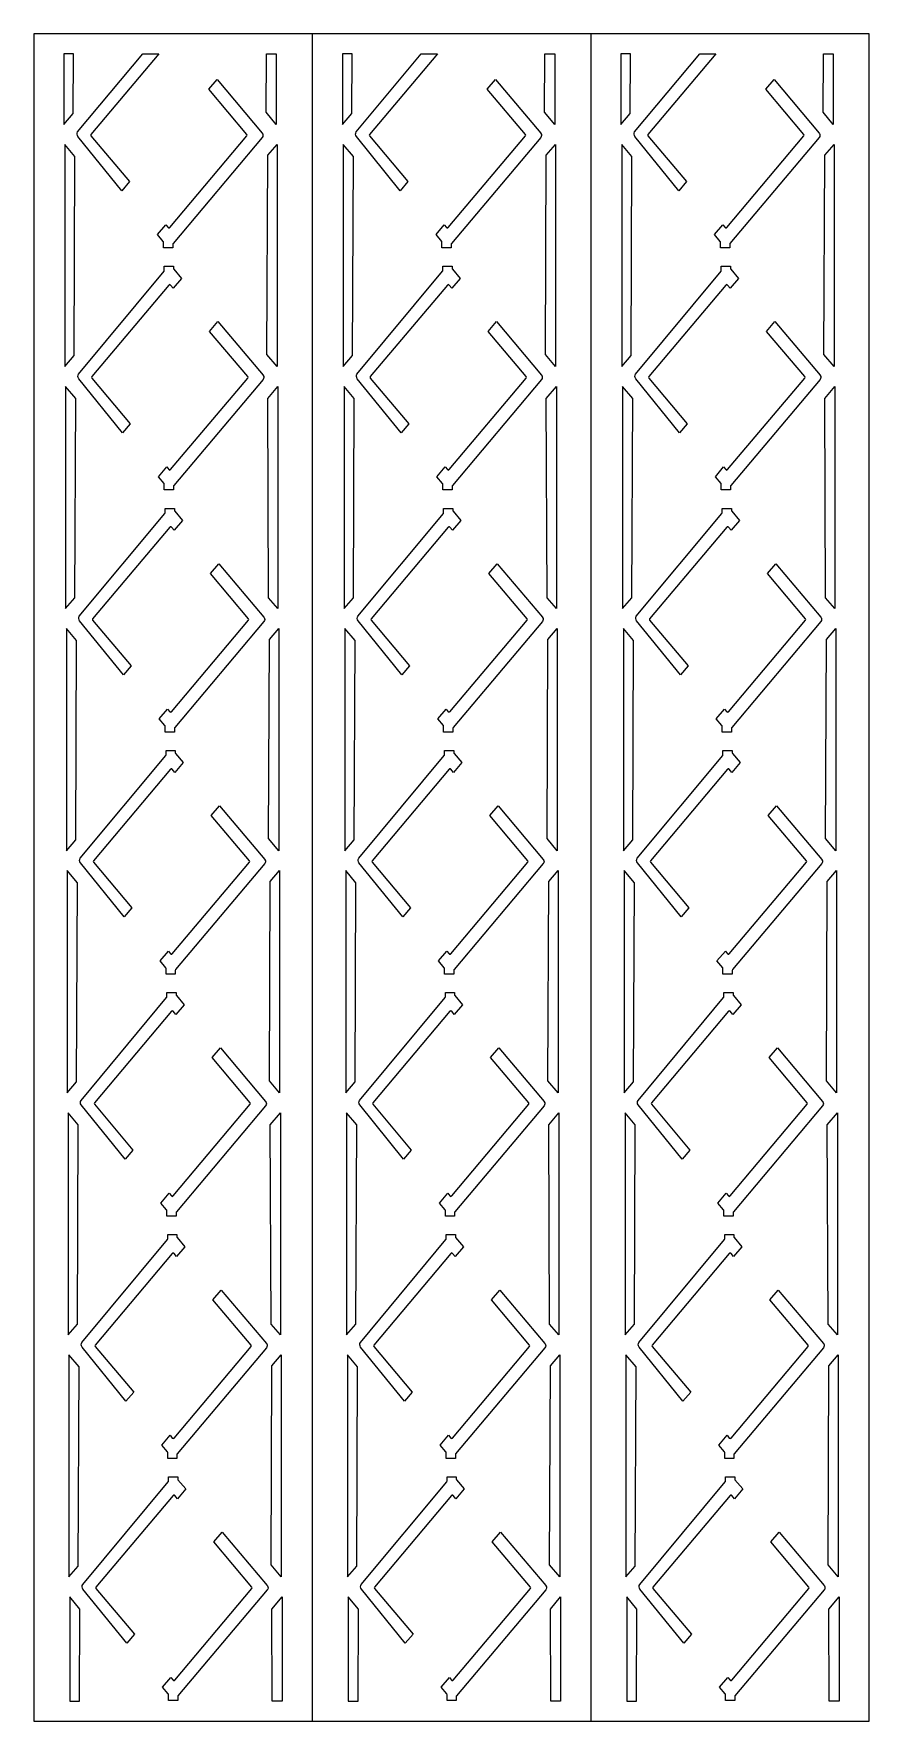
# Model space of a CAD drawing. Header units: millimetres. Extents: x -165 to 825, y -1000 to 1000.
import ezdxf

# ---------------------------------------------------------------- set-up
doc = ezdxf.new("R2010")
doc.units = ezdxf.units.MM
doc.layers.add('Default', color=70, linetype='Continuous')

msp = doc.modelspace()

# ---------------------------------------------------------------- linework, layer by layer
at = {"layer": 'Default'}
for p, q in [((165, 1000), (165, -1000)), ((495, 1000), (495, -1000))]:
    msp.add_line(p, q, dxfattribs=at)
for points in [[(495, 1000), (165, 1000), (-165, 1000), (-165, -1000), (165, -1000), (495, -1000), (825, -1000), (825, 1000)], [(-117.9, 976.2), (-129.2, 976.2), (-129.2, 892.5), (-118.2, 905.4)], [(122.3, 976.2), (122.3, 892.6), (110.3, 906.9), (110.6, 976.2)], [(212.1, 976.2), (200.8, 976.2), (200.8, 892.5), (211.8, 905.4)], [(452.3, 976.2), (452.3, 892.6), (440.3, 906.9), (440.6, 976.2)], [(542.1, 976.2), (530.8, 976.2), (530.8, 892.5), (541.8, 905.4)], [(782.3, 976.2), (782.3, 892.6), (770.3, 906.9), (770.6, 976.2)], [(-117.2, 618.5), (-116.2, 854.6), (-128.2, 868.9), (-128.2, 605.6)], [(112.2, 856), (123.3, 868.9), (123.3, 605.7), (111.3, 620)], [(212.8, 618.5), (213.8, 854.6), (201.8, 868.9), (201.8, 605.6)], [(442.2, 856), (453.3, 868.9), (453.3, 605.7), (441.3, 620)], [(542.8, 618.5), (543.8, 854.6), (531.8, 868.9), (531.8, 605.6)], [(772.2, 856), (783.3, 868.9), (783.3, 605.7), (771.3, 620)], [(-116.2, 331.6), (-115.2, 567.7), (-127.2, 582), (-127.2, 318.7)], [(113.2, 331.6), (112.2, 567.7), (124.3, 582), (124.3, 318.7)], [(213.8, 331.6), (214.8, 567.7), (202.8, 582), (202.8, 318.7)], [(443.2, 331.6), (442.2, 567.7), (454.3, 582), (454.3, 318.7)], [(543.8, 331.6), (544.8, 567.7), (532.8, 582), (532.8, 318.7)], [(773.2, 331.6), (772.2, 567.7), (784.3, 582), (784.3, 318.7)], [(-115.2, 44.7), (-114.2, 280.7), (-126.3, 295), (-126.3, 31.8)], [(114.2, 282.2), (125.3, 295.1), (125.3, 31.8), (113.2, 46.1)], [(214.8, 44.7), (215.8, 280.7), (203.7, 295), (203.7, 31.8)], [(444.2, 282.2), (455.3, 295.1), (455.3, 31.8), (443.2, 46.1)], [(544.8, 44.7), (545.8, 280.7), (533.7, 295), (533.7, 31.8)], [(774.2, 282.2), (785.3, 295.1), (785.3, 31.8), (773.2, 46.1)], [(-114.2, -242.3), (-113.2, -6.2), (-125.3, 8.1), (-125.3, -255.2)], [(115.2, -4.7), (126.3, 8.2), (126.3, -255.1), (114.2, -240.8)], [(215.8, -242.3), (216.8, -6.2), (204.7, 8.1), (204.7, -255.2)], [(445.2, -4.7), (456.3, 8.2), (456.3, -255.1), (444.2, -240.8)], [(545.8, -242.3), (546.8, -6.2), (534.7, 8.1), (534.7, -255.2)], [(775.2, -4.7), (786.3, 8.2), (786.3, -255.1), (774.2, -240.8)], [(-113.2, -529.2), (-112.2, -293.1), (-124.3, -278.8), (-124.3, -542.1)], [(116.2, -529.2), (115.2, -293.1), (127.2, -278.8), (127.2, -542.1)], [(216.8, -529.2), (217.8, -293.1), (205.7, -278.8), (205.7, -542.1)], [(446.2, -529.2), (445.2, -293.1), (457.2, -278.8), (457.2, -542.1)], [(546.8, -529.2), (547.8, -293.1), (535.7, -278.8), (535.7, -542.1)], [(776.2, -529.2), (775.2, -293.1), (787.2, -278.8), (787.2, -542.1)], [(-112.2, -816.1), (-111.3, -580), (-123.3, -565.7), (-123.3, -829)], [(117.2, -578.6), (128.2, -565.7), (128.2, -829), (116.2, -814.7)], [(217.8, -816.1), (218.7, -580), (206.7, -565.7), (206.7, -829)], [(447.2, -578.6), (458.2, -565.7), (458.2, -829), (446.2, -814.7)], [(547.8, -816.1), (548.7, -580), (536.7, -565.7), (536.7, -829)], [(777.2, -578.6), (788.2, -565.7), (788.2, -829), (776.2, -814.7)], [(-122.3, -976.2), (-110.7, -976.2), (-110.3, -867), (-122.3, -852.7)], [(117.6, -976.2), (117.2, -867), (129.2, -852.7), (129.2, -976.2)], [(207.7, -976.2), (219.3, -976.2), (219.7, -867), (207.7, -852.7)], [(447.6, -976.2), (447.2, -867), (459.2, -852.7), (459.2, -976.2)], [(537.7, -976.2), (549.3, -976.2), (549.7, -867), (537.7, -852.7)], [(777.6, -976.2), (777.2, -867), (789.2, -852.7), (789.2, -976.2)]]:
    msp.add_lwpolyline(points, close=True, dxfattribs=at)
for points in [[(-16.7, 976.2), (-97.2, 880.6, 0.364931), (-97.2, 878.9), (-51.6, 824.7), (-60.7, 813.9), (-112.7, 878.1, -0.275301), (-113, 883.6), (-35.9, 976.2)], [(313.3, 976.2), (232.8, 880.6, 0.364931), (232.8, 878.9), (278.4, 824.7), (269.3, 813.9), (217.3, 878.1, -0.275301), (217, 883.6), (294.1, 976.2)], [(643.3, 976.2), (562.8, 880.6, 0.364931), (562.8, 878.9), (608.4, 824.7), (599.3, 813.9), (547.3, 878.1, -0.275301), (547, 883.6), (624.1, 976.2)], [(-18.3, 761.9), (-8.5, 773.5), (-5.8, 770.3, 0.465276), (-3.8, 770.3), (87.6, 878.9, 0.364931), (87.6, 880.6), (42.4, 934.2), (52.3, 945.8), (105.7, 882.3, -0.032205), (106, 881.9, -0.322448), (105.7, 877.1), (0, 751.6, 0.176764), (-0.3, 750.7), (-0.3, 746.2), (-11.3, 746.2), (-11.3, 753.1, 0.176764), (-11.6, 753.9)], [(311.7, 761.9), (321.5, 773.5), (324.2, 770.3, 0.465276), (326.2, 770.3), (417.6, 878.9, 0.364931), (417.6, 880.6), (372.4, 934.2), (382.3, 945.8), (435.7, 882.3, -0.032205), (436, 881.9, -0.322448), (435.7, 877.1), (330, 751.6, 0.176764), (329.7, 750.7), (329.7, 746.2), (318.7, 746.2), (318.7, 753.1, 0.176764), (318.4, 753.9)], [(641.7, 761.9), (651.5, 773.5), (654.2, 770.3, 0.465276), (656.2, 770.3), (747.6, 878.9, 0.364931), (747.6, 880.6), (702.4, 934.2), (712.3, 945.8), (765.7, 882.3, -0.032205), (766, 881.9, -0.322448), (765.7, 877.1), (660, 751.6, 0.176764), (659.7, 750.7), (659.7, 746.2), (648.7, 746.2), (648.7, 753.1, 0.176764), (648.4, 753.9)], [(0.3, 698.5), (-2.8, 702.2, 0.465275), (-4.8, 702.2), (-96.2, 593.6, 0.364931), (-96.2, 591.9), (-50.6, 537.8), (-59.7, 527), (-111.7, 591.2, -0.275301), (-112, 596.7), (-10.6, 718.6, 0.175279), (-10.3, 719.4), (-10.3, 724.4), (0.7, 724.4), (0.7, 721.8, 0.176764), (1, 721), (10.2, 710)], [(330.3, 698.5), (327.2, 702.2, 0.465275), (325.2, 702.2), (233.8, 593.6, 0.364931), (233.8, 591.9), (279.4, 537.8), (270.3, 527), (218.3, 591.2, -0.275301), (218, 596.7), (319.4, 718.6, 0.175279), (319.7, 719.4), (319.7, 724.4), (330.7, 724.4), (330.7, 721.8, 0.176764), (331, 721), (340.2, 710)], [(660.3, 698.5), (657.2, 702.2, 0.465275), (655.2, 702.2), (563.8, 593.6, 0.364931), (563.8, 591.9), (609.4, 537.8), (600.3, 527), (548.3, 591.2, -0.275301), (548, 596.7), (649.4, 718.6, 0.175279), (649.7, 719.4), (649.7, 724.4), (660.7, 724.4), (660.7, 721.8, 0.176764), (661, 721), (670.2, 710)], [(-17.3, 475), (-7.5, 486.6), (-4.8, 483.4, 0.465276), (-2.8, 483.4), (88.6, 591.9, 0.364931), (88.6, 593.6), (43.4, 647.3), (53.3, 658.9), (106.7, 595.4, -0.032205), (107, 595, -0.322448), (106.7, 590.2), (1, 464.6, 0.176764), (0.7, 463.8), (0.7, 459.3), (-10.3, 459.3), (-10.3, 466.1, 0.176764), (-10.6, 467)], [(312.7, 475), (322.5, 486.6), (325.2, 483.4, 0.465276), (327.2, 483.4), (418.6, 591.9, 0.364931), (418.6, 593.6), (373.4, 647.3), (383.3, 658.9), (436.7, 595.4, -0.032205), (437, 595, -0.322448), (436.7, 590.2), (331, 464.6, 0.176764), (330.7, 463.8), (330.7, 459.3), (319.7, 459.3), (319.7, 466.1, 0.176764), (319.4, 467)], [(642.7, 475), (652.5, 486.6), (655.2, 483.4, 0.465276), (657.2, 483.4), (748.6, 591.9, 0.364931), (748.6, 593.6), (703.4, 647.3), (713.3, 658.9), (766.7, 595.4, -0.032205), (767, 595, -0.322448), (766.7, 590.2), (661, 464.6, 0.176764), (660.7, 463.8), (660.7, 459.3), (649.7, 459.3), (649.7, 466.1, 0.176764), (649.4, 467)], [(1.3, 411.6), (-1.8, 415.2, 0.465275), (-3.8, 415.2), (-95.2, 306.7, 0.364931), (-95.2, 305), (-49.6, 250.9), (-58.8, 240.1), (-110.7, 304.2, -0.275301), (-111, 309.8), (-9.6, 431.6, 0.175279), (-9.3, 432.5), (-9.3, 437.5), (1.7, 437.5), (1.7, 434.9, 0.176764), (2, 434), (11.2, 423.1)], [(331.3, 411.6), (328.2, 415.2, 0.465275), (326.2, 415.2), (234.8, 306.7, 0.364931), (234.8, 305), (280.4, 250.9), (271.2, 240.1), (219.3, 304.2, -0.275301), (219, 309.8), (320.4, 431.6, 0.175279), (320.7, 432.5), (320.7, 437.5), (331.7, 437.5), (331.7, 434.9, 0.176764), (332, 434), (341.2, 423.1)], [(661.3, 411.6), (658.2, 415.2, 0.465275), (656.2, 415.2), (564.8, 306.7, 0.364931), (564.8, 305), (610.4, 250.9), (601.2, 240.1), (549.3, 304.2, -0.275301), (549, 309.8), (650.4, 431.6, 0.175279), (650.7, 432.5), (650.7, 437.5), (661.7, 437.5), (661.7, 434.9, 0.176764), (662, 434), (671.2, 423.1)], [(-16.3, 188.1), (-6.5, 199.7), (-3.8, 196.5, 0.465276), (-1.8, 196.5), (89.6, 305, 0.364931), (89.6, 306.7), (44.4, 360.4), (54.3, 371.9), (107.7, 308.4, -0.032205), (108, 308.1, -0.322448), (107.7, 303.3), (2, 177.7, 0.176764), (1.7, 176.9), (1.7, 172.3), (-9.3, 172.3), (-9.3, 179.2, 0.176764), (-9.6, 180.1)], [(313.7, 188.1), (323.5, 199.7), (326.2, 196.5, 0.465276), (328.2, 196.5), (419.6, 305, 0.364931), (419.6, 306.7), (374.4, 360.4), (384.3, 371.9), (437.7, 308.4, -0.032205), (438, 308.1, -0.322448), (437.7, 303.3), (332, 177.7, 0.176764), (331.7, 176.9), (331.7, 172.3), (320.7, 172.3), (320.7, 179.2, 0.176764), (320.4, 180.1)], [(643.7, 188.1), (653.5, 199.7), (656.2, 196.5, 0.465276), (658.2, 196.5), (749.6, 305, 0.364931), (749.6, 306.7), (704.4, 360.4), (714.3, 371.9), (767.7, 308.4, -0.032205), (768, 308.1, -0.322448), (767.7, 303.3), (662, 177.7, 0.176764), (661.7, 176.9), (661.7, 172.3), (650.7, 172.3), (650.7, 179.2, 0.176764), (650.4, 180.1)], [(2.3, 124.6), (-0.8, 128.3, 0.465275), (-2.8, 128.3), (-94.2, 19.8, 0.364931), (-94.2, 18.1), (-48.6, -36.1), (-57.8, -46.8), (-109.7, 17.3, -0.275301), (-110, 22.9), (-8.6, 144.7, 0.175279), (-8.3, 145.5), (-8.3, 150.6), (2.7, 150.6), (2.7, 147.9, 0.176764), (3, 147.1), (12.2, 136.2)], [(332.3, 124.6), (329.2, 128.3, 0.465275), (327.2, 128.3), (235.8, 19.8, 0.364931), (235.8, 18.1), (281.4, -36.1), (272.2, -46.8), (220.3, 17.3, -0.275301), (220, 22.9), (321.4, 144.7, 0.175279), (321.7, 145.5), (321.7, 150.6), (332.7, 150.6), (332.7, 147.9, 0.176764), (333, 147.1), (342.2, 136.2)], [(662.3, 124.6), (659.2, 128.3, 0.465275), (657.2, 128.3), (565.8, 19.8, 0.364931), (565.8, 18.1), (611.4, -36.1), (602.2, -46.8), (550.3, 17.3, -0.275301), (550, 22.9), (651.4, 144.7, 0.175279), (651.7, 145.5), (651.7, 150.6), (662.7, 150.6), (662.7, 147.9, 0.176764), (663, 147.1), (672.2, 136.2)], [(-15.4, -98.9), (-5.5, -87.3), (-2.8, -90.4, 0.465276), (-0.8, -90.4), (90.6, 18.1, 0.364931), (90.6, 19.8), (45.4, 73.5), (55.2, 85), (108.7, 21.5, -0.032205), (109, 21.1, -0.322448), (108.7, 16.4), (3, -109.2, 0.176764), (2.7, -110.1), (2.7, -114.6), (-8.3, -114.6), (-8.3, -107.7, 0.176764), (-8.6, -106.9)], [(314.6, -98.9), (324.5, -87.3), (327.2, -90.4, 0.465276), (329.2, -90.4), (420.6, 18.1, 0.364931), (420.6, 19.8), (375.4, 73.5), (385.2, 85), (438.7, 21.5, -0.032205), (439, 21.1, -0.322448), (438.7, 16.4), (333, -109.2, 0.176764), (332.7, -110.1), (332.7, -114.6), (321.7, -114.6), (321.7, -107.7, 0.176764), (321.4, -106.9)], [(644.6, -98.9), (654.5, -87.3), (657.2, -90.4, 0.465276), (659.2, -90.4), (750.6, 18.1, 0.364931), (750.6, 19.8), (705.4, 73.5), (715.2, 85), (768.7, 21.5, -0.032205), (769, 21.1, -0.322448), (768.7, 16.4), (663, -109.2, 0.176764), (662.7, -110.1), (662.7, -114.6), (651.7, -114.6), (651.7, -107.7, 0.176764), (651.4, -106.9)], [(3.3, -162.3), (0.2, -158.6, 0.465275), (-1.9, -158.6), (-93.2, -267.1, 0.364931), (-93.2, -268.8), (-47.6, -323), (-56.8, -333.8), (-108.8, -269.6, -0.275301), (-109, -264.1), (-7.6, -142.2, 0.175279), (-7.3, -141.4), (-7.3, -136.4), (3.6, -136.4), (3.6, -139, 0.176764), (4, -139.8), (13.2, -150.8)], [(333.3, -162.3), (330.2, -158.6, 0.465275), (328.1, -158.6), (236.8, -267.1, 0.364931), (236.8, -268.8), (282.4, -323), (273.2, -333.8), (221.2, -269.6, -0.275301), (221, -264.1), (322.4, -142.2, 0.175279), (322.7, -141.4), (322.7, -136.4), (333.6, -136.4), (333.6, -139, 0.176764), (334, -139.8), (343.2, -150.8)], [(663.3, -162.3), (660.2, -158.6, 0.465275), (658.1, -158.6), (566.8, -267.1, 0.364931), (566.8, -268.8), (612.4, -323), (603.2, -333.8), (551.2, -269.6, -0.275301), (551, -264.1), (652.4, -142.2, 0.175279), (652.7, -141.4), (652.7, -136.4), (663.6, -136.4), (663.6, -139, 0.176764), (664, -139.8), (673.2, -150.8)], [(-14.4, -385.8), (-4.5, -374.2), (-1.9, -377.4, 0.465276), (0.2, -377.4), (91.5, -268.8, 0.364931), (91.5, -267.1), (46.4, -213.5), (56.2, -201.9), (109.7, -265.4, -0.032205), (110, -265.8, -0.322448), (109.7, -270.6), (4, -396.1, 0.176764), (3.6, -397), (3.6, -401.5), (-7.3, -401.5), (-7.3, -394.7, 0.176764), (-7.6, -393.8)], [(315.6, -385.8), (325.5, -374.2), (328.1, -377.4, 0.465276), (330.2, -377.4), (421.5, -268.8, 0.364931), (421.5, -267.1), (376.4, -213.5), (386.2, -201.9), (439.7, -265.4, -0.032205), (440, -265.8, -0.322448), (439.7, -270.6), (334, -396.1, 0.176764), (333.6, -397), (333.6, -401.5), (322.7, -401.5), (322.7, -394.7, 0.176764), (322.4, -393.8)], [(645.6, -385.8), (655.5, -374.2), (658.1, -377.4, 0.465276), (660.2, -377.4), (751.5, -268.8, 0.364931), (751.5, -267.1), (706.4, -213.5), (716.2, -201.9), (769.7, -265.4, -0.032205), (770, -265.8, -0.322448), (769.7, -270.6), (664, -396.1, 0.176764), (663.6, -397), (663.6, -401.5), (652.7, -401.5), (652.7, -394.7, 0.176764), (652.4, -393.8)], [(4.3, -449.2), (1.2, -445.5, 0.465275), (-0.9, -445.5), (-92.2, -554.1, 0.364931), (-92.2, -555.8), (-46.6, -609.9), (-55.8, -620.7), (-107.8, -556.5, -0.275301), (-108, -551), (-6.6, -429.2, 0.175279), (-6.3, -428.3), (-6.3, -423.3), (4.6, -423.3), (4.6, -425.9, 0.176764), (4.9, -426.8), (14.1, -437.7)], [(334.3, -449.2), (331.2, -445.5, 0.465275), (329.1, -445.5), (237.8, -554.1, 0.364931), (237.8, -555.8), (283.4, -609.9), (274.2, -620.7), (222.2, -556.5, -0.275301), (222, -551), (323.4, -429.2, 0.175279), (323.7, -428.3), (323.7, -423.3), (334.6, -423.3), (334.6, -425.9, 0.176764), (334.9, -426.8), (344.1, -437.7)], [(664.3, -449.2), (661.2, -445.5, 0.465275), (659.1, -445.5), (567.8, -554.1, 0.364931), (567.8, -555.8), (613.4, -609.9), (604.2, -620.7), (552.2, -556.5, -0.275301), (552, -551), (653.4, -429.2, 0.175279), (653.7, -428.3), (653.7, -423.3), (664.6, -423.3), (664.6, -425.9, 0.176764), (664.9, -426.8), (674.1, -437.7)], [(-13.4, -672.7), (-3.5, -661.1), (-0.9, -664.3, 0.465276), (1.2, -664.3), (92.5, -555.8, 0.364931), (92.5, -554.1), (47.3, -500.4), (57.2, -488.9), (110.7, -552.3, -0.032205), (111, -552.7, -0.322448), (110.7, -557.5), (4.9, -683.1, 0.176764), (4.6, -683.9), (4.6, -688.5), (-6.3, -688.5), (-6.3, -681.6, 0.176764), (-6.6, -680.7)], [(316.6, -672.7), (326.5, -661.1), (329.1, -664.3, 0.465276), (331.2, -664.3), (422.5, -555.8, 0.364931), (422.5, -554.1), (377.3, -500.4), (387.2, -488.9), (440.7, -552.3, -0.032205), (441, -552.7, -0.322448), (440.7, -557.5), (334.9, -683.1, 0.176764), (334.6, -683.9), (334.6, -688.5), (323.7, -688.5), (323.7, -681.6, 0.176764), (323.4, -680.7)], [(646.6, -672.7), (656.5, -661.1), (659.1, -664.3, 0.465276), (661.2, -664.3), (752.5, -555.8, 0.364931), (752.5, -554.1), (707.3, -500.4), (717.2, -488.9), (770.7, -552.3, -0.032205), (771, -552.7, -0.322448), (770.7, -557.5), (664.9, -683.1, 0.176764), (664.6, -683.9), (664.6, -688.5), (653.7, -688.5), (653.7, -681.6, 0.176764), (653.4, -680.7)], [(5.3, -736.2), (2.1, -732.5, 0.465275), (0.1, -732.5), (-91.3, -841, 0.364931), (-91.3, -842.7), (-45.6, -896.9), (-54.8, -907.6), (-106.8, -843.5, -0.275301), (-107, -837.9), (-5.6, -716.1, 0.175279), (-5.3, -715.2), (-5.3, -710.2), (5.6, -710.2), (5.6, -712.8, 0.176764), (5.9, -713.7), (15.1, -724.6)], [(335.3, -736.2), (332.1, -732.5, 0.465275), (330.1, -732.5), (238.7, -841, 0.364931), (238.7, -842.7), (284.4, -896.9), (275.2, -907.6), (223.2, -843.5, -0.275301), (223, -837.9), (324.4, -716.1, 0.175279), (324.7, -715.2), (324.7, -710.2), (335.6, -710.2), (335.6, -712.8, 0.176764), (335.9, -713.7), (345.1, -724.6)], [(665.3, -736.2), (662.1, -732.5, 0.465275), (660.1, -732.5), (568.7, -841, 0.364931), (568.7, -842.7), (614.4, -896.9), (605.2, -907.6), (553.2, -843.5, -0.275301), (553, -837.9), (654.4, -716.1, 0.175279), (654.7, -715.2), (654.7, -710.2), (665.6, -710.2), (665.6, -712.8, 0.176764), (665.9, -713.7), (675.1, -724.6)], [(-12.4, -959.6), (-2.5, -948.1), (0.1, -951.2, 0.465276), (2.1, -951.2), (93.5, -842.7, 0.364931), (93.5, -841), (48.3, -787.3), (58.2, -775.8), (111.7, -839.3, -0.032205), (111.9, -839.6, -0.322448), (111.7, -844.4), (5.9, -970, 0.176764), (5.6, -970.8), (5.6, -975.4), (-5.3, -975.4), (-5.3, -968.5, 0.176764), (-5.6, -967.7)], [(317.6, -959.6), (327.5, -948.1), (330.1, -951.2, 0.465276), (332.1, -951.2), (423.5, -842.7, 0.364931), (423.5, -841), (378.3, -787.3), (388.2, -775.8), (441.7, -839.3, -0.032205), (441.9, -839.6, -0.322448), (441.7, -844.4), (335.9, -970, 0.176764), (335.6, -970.8), (335.6, -975.4), (324.7, -975.4), (324.7, -968.5, 0.176764), (324.4, -967.7)], [(647.6, -959.6), (657.5, -948.1), (660.1, -951.2, 0.465276), (662.1, -951.2), (753.5, -842.7, 0.364931), (753.5, -841), (708.3, -787.3), (718.2, -775.8), (771.7, -839.3, -0.032205), (771.9, -839.6, -0.322448), (771.7, -844.4), (665.9, -970, 0.176764), (665.6, -970.8), (665.6, -975.4), (654.7, -975.4), (654.7, -968.5, 0.176764), (654.4, -967.7)]]:
    msp.add_lwpolyline(points, format="xyb", close=True, dxfattribs=at)

doc.saveas('drawing.dxf')
